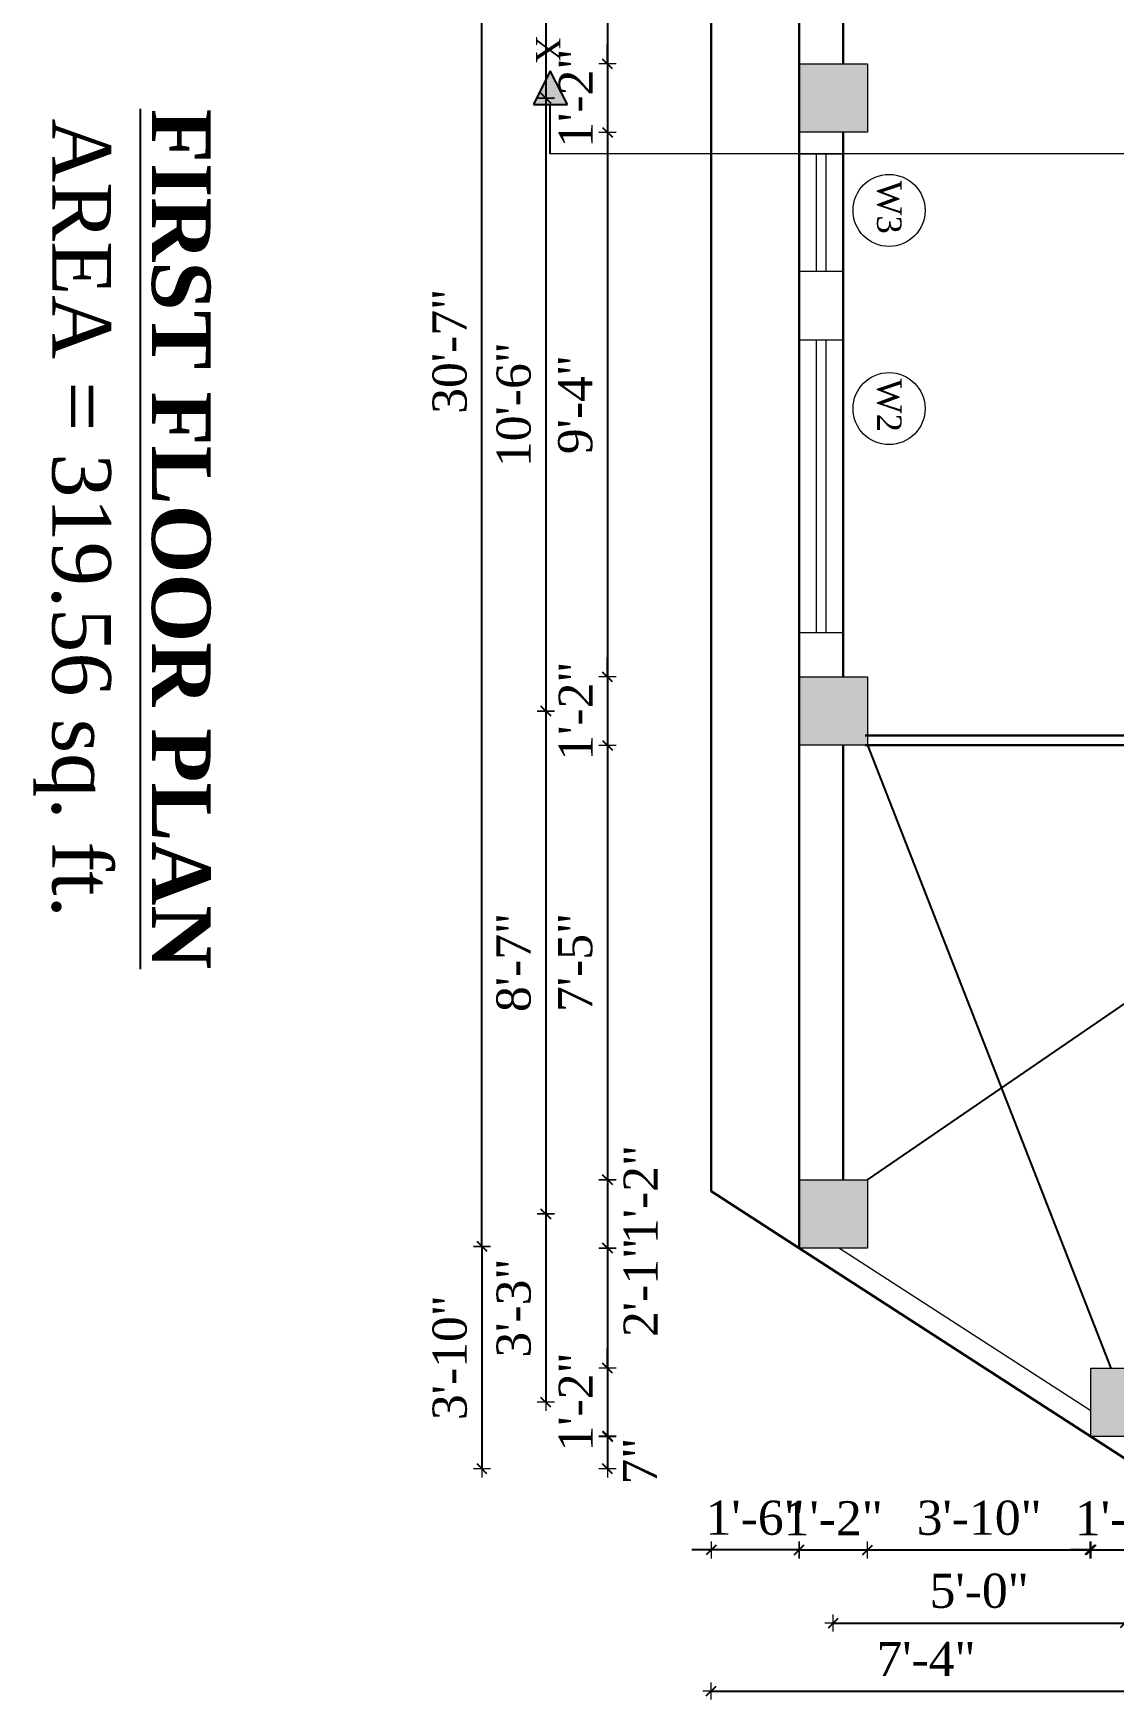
# Model space of a CAD drawing. Header units: inches. Extents: x 151827 to 346502, y -56182 to -23217.
# Drawn here: x 166404.2 to 166625.5, y -23844.6 to -23503.2 of the extents above; entities that cross this region are included whole.
import ezdxf

# ---------------------------------------------------------------- set-up
doc = ezdxf.new("R2010")
doc.units = ezdxf.units.IN
doc.header["$LTSCALE"] = 5
doc.header["$MEASUREMENT"] = 0
for name, color, linetype, lineweight in [('A-WALL', 7, 'Continuous', 9), ('Dimension', 7, 'Continuous', 18), ('Dw', 2, 'Continuous', 18)]:
    doc.layers.add(name, color=color, linetype=linetype, lineweight=lineweight)
doc.layers.add('dim line', color=7, linetype='Continuous', lineweight=15, true_color=0xfab2b2)
doc.layers.add('TEXT', color=6, linetype='Continuous')
doc.layers.add('WALL', color=7, linetype='Continuous')
doc.styles.add('ordinary', font='times.ttf')
doc.dimstyles.new('Copy of 96', dxfattribs={"dimtxt": 7, "dimasz": 4, "dimexe": 0.5, "dimexo": 0.5, "dimgap": 3, "dimtad": 1, "dimdec": 1, "dimzin": 11, "dimdsep": 46, "dimlunit": 4, "dimtxsty": 'ordinary', "dimblk": 'OBLIQUE', "dimcen": 0.09, "dimse1": 1, "dimse2": 1, "dimclrt": 6, "dimazin": 0, "dimtfac": 1, "dimtdec": 1, "dimtix": 1, "dimtmove": 2, "dimatfit": 3, "dimldrblk": 'leader', "dimfxl": 0.5, "dimfxlon": 1, "dimtolj": 1, "dimtzin": 0, "dimarcsym": 0})

# ---------------------------------------------------------------- blocks, each defined once
blk = doc.blocks.new('oblique')
at = {"color": 0, "lineweight": -2}
blk.add_line((0.25, 0.25), (-0.25, -0.25), dxfattribs=at)
at = {"layer": 'dim line', "lineweight": 9}
for p, q in [((-0.4375, 0), (0.4375, 0)), ((0, 0.4375), (0, -0.4375))]:
    blk.add_line(p, q, dxfattribs=at)
blk = doc.blocks.new('*D2433')
at = {"layer": 'A-WALL', "color": 0, "lineweight": -2, "ltscale": 5, "transparency": 16777216}
for p, q in [((166561.05, -23813.94), (166557.05, -23813.94)), ((166561.05, -23813.94), (166575.05, -23813.94)), ((166575.05, -23813.94), (166579.05, -23813.94))]:
    blk.add_line(p, q, dxfattribs=at)
at = {"layer": 'Defpoints', "color": 0, "ltscale": 5, "transparency": 16777216}
for p in [(166561.05, -23752.08), (166575.05, -23752.08), (166575.05, -23813.94)]:
    blk.add_point(p, dxfattribs=at)
at = {"layer": 'A-WALL', "color": 0, "lineweight": -2, "ltscale": 5, "transparency": 16777216, "xscale": 4, "yscale": 4, "zscale": 4}
blk.add_blockref('oblique', (166561.05, -23813.94), dxfattribs=at)
at = {"layer": 'A-WALL', "color": 0, "lineweight": -2, "ltscale": 5, "transparency": 16777216, "xscale": 4, "yscale": 4, "zscale": 4, "rotation": 180}
blk.add_blockref('oblique', (166575.05, -23813.94), dxfattribs=at)
at = {"layer": 'A-WALL', "color": 6, "ltscale": 5, "transparency": 16777216, "insert": (166568.05, -23807.44), "char_height": 7, "attachment_point": 5, "style": 'ordinary'}
blk.add_mtext('\\A1;1\'-2"', dxfattribs=at)
blk = doc.blocks.new('_OBLIQUE')
at = {"color": 0, "linetype": 'ByBlock'}
blk.add_line((-0.5, -0.5), (0.5, 0.5), dxfattribs=at)
blk = doc.blocks.new('leader')
at = {"layer": 'Dimension'}
for p, q in [((0, -4.328), (0, 4.328)), ((-4.424, 0), (4.424, 0))]:
    blk.add_line(p, q, dxfattribs=at)
blk = doc.blocks.new('*D2434')
at = {"layer": 'A-WALL', "color": 0, "lineweight": -2, "ltscale": 5, "transparency": 16777216}
blk.add_line((166575.05, -23813.94), (166620.83, -23813.94), dxfattribs=at)
at = {"layer": 'Defpoints', "color": 0, "ltscale": 5, "transparency": 16777216}
for p in [(166575.05, -23752.08), (166620.83, -23790.68), (166620.83, -23813.94)]:
    blk.add_point(p, dxfattribs=at)
at = {"layer": 'A-WALL', "color": 0, "lineweight": -2, "ltscale": 5, "transparency": 16777216, "xscale": 4, "yscale": 4, "zscale": 4, "rotation": 180}
blk.add_blockref('oblique', (166575.05, -23813.94), dxfattribs=at)
at = {"layer": 'A-WALL', "color": 0, "lineweight": -2, "ltscale": 5, "transparency": 16777216, "xscale": 4, "yscale": 4, "zscale": 4}
blk.add_blockref('oblique', (166620.83, -23813.94), dxfattribs=at)
at = {"layer": 'A-WALL', "color": 6, "ltscale": 5, "transparency": 16777216, "insert": (166597.94, -23807.38), "char_height": 7, "attachment_point": 5, "style": 'ordinary'}
blk.add_mtext('\\A1;3\'-10"', dxfattribs=at)
blk = doc.blocks.new('*D2435')
at = {"layer": 'A-WALL', "color": 0, "lineweight": -2, "ltscale": 5, "transparency": 16777216}
for p, q in [((166620.58, -23813.94), (166616.58, -23813.94)), ((166620.58, -23813.94), (166634.83, -23813.94)), ((166634.83, -23813.94), (166638.83, -23813.94))]:
    blk.add_line(p, q, dxfattribs=at)
at = {"layer": 'Defpoints', "color": 0, "ltscale": 5, "transparency": 16777216}
for p in [(166620.58, -23790.55), (166634.83, -23790.68), (166634.83, -23813.94)]:
    blk.add_point(p, dxfattribs=at)
at = {"layer": 'A-WALL', "color": 0, "lineweight": -2, "ltscale": 5, "transparency": 16777216, "xscale": 4, "yscale": 4, "zscale": 4}
blk.add_blockref('oblique', (166620.58, -23813.94), dxfattribs=at)
at = {"layer": 'A-WALL', "color": 0, "lineweight": -2, "ltscale": 5, "transparency": 16777216, "xscale": 4, "yscale": 4, "zscale": 4, "rotation": 180}
blk.add_blockref('oblique', (166634.83, -23813.94), dxfattribs=at)
at = {"layer": 'A-WALL', "color": 6, "ltscale": 5, "transparency": 16777216, "insert": (166627.7, -23807.44), "char_height": 7, "attachment_point": 5, "style": 'ordinary'}
blk.add_mtext('\\A1;1\'-2"', dxfattribs=at)
blk = doc.blocks.new('*D2440')
at = {"layer": 'A-WALL', "color": 0, "lineweight": -2, "ltscale": 5, "transparency": 16777216}
blk.add_line((166568.05, -23828.9), (166627.83, -23828.9), dxfattribs=at)
at = {"layer": 'Defpoints', "color": 0, "ltscale": 5, "transparency": 16777216}
for p in [(166568.05, -23745.08), (166627.83, -23783.68), (166627.83, -23828.9)]:
    blk.add_point(p, dxfattribs=at)
at = {"layer": 'A-WALL', "color": 0, "lineweight": -2, "ltscale": 5, "transparency": 16777216, "xscale": 4, "yscale": 4, "zscale": 4, "rotation": 180}
blk.add_blockref('oblique', (166568.05, -23828.9), dxfattribs=at)
at = {"layer": 'A-WALL', "color": 0, "lineweight": -2, "ltscale": 5, "transparency": 16777216, "xscale": 4, "yscale": 4, "zscale": 4}
blk.add_blockref('oblique', (166627.83, -23828.9), dxfattribs=at)
at = {"layer": 'A-WALL', "color": 6, "ltscale": 5, "transparency": 16777216, "insert": (166597.94, -23822.34), "char_height": 7, "attachment_point": 5, "style": 'ordinary'}
blk.add_mtext('\\A1;5\'-0"', dxfattribs=at)
blk = doc.blocks.new('*D2455')
at = {"layer": 'A-WALL', "color": 0, "lineweight": -2, "ltscale": 5, "transparency": 16777216}
blk.add_line((166543.05, -23842.85), (166631.06, -23842.85), dxfattribs=at)
at = {"layer": 'Defpoints', "color": 0, "ltscale": 5, "transparency": 16777216}
for p in [(166543.05, -23740.45), (166631.06, -23797.31), (166631.06, -23842.85)]:
    blk.add_point(p, dxfattribs=at)
at = {"layer": 'A-WALL', "color": 0, "lineweight": -2, "ltscale": 5, "transparency": 16777216, "xscale": 4, "yscale": 4, "zscale": 4, "rotation": 180}
blk.add_blockref('oblique', (166543.05, -23842.85), dxfattribs=at)
at = {"layer": 'A-WALL', "color": 0, "lineweight": -2, "ltscale": 5, "transparency": 16777216, "xscale": 4, "yscale": 4, "zscale": 4}
blk.add_blockref('oblique', (166631.06, -23842.85), dxfattribs=at)
at = {"layer": 'A-WALL', "color": 6, "ltscale": 5, "transparency": 16777216, "insert": (166587.05, -23836.28), "char_height": 7, "attachment_point": 5, "style": 'ordinary'}
blk.add_mtext('\\A1;7\'-4"', dxfattribs=at)
blk = doc.blocks.new('*D2458')
at = {"layer": 'A-WALL', "color": 0, "lineweight": -2, "ltscale": 5, "transparency": 16777216}
blk.add_line((166521.8, -23399.29), (166521.8, -23509.5), dxfattribs=at)
at = {"layer": 'Defpoints', "color": 0, "ltscale": 5, "transparency": 16777216}
for p in [(166561.05, -23399.29), (166521.8, -23509.5), (166561.05, -23509.5)]:
    blk.add_point(p, dxfattribs=at)
at = {"layer": 'A-WALL', "color": 0, "lineweight": -2, "ltscale": 5, "transparency": 16777216, "xscale": 4, "yscale": 4, "zscale": 4}
for p, rotation in [((166521.8, -23399.29), 90), ((166521.8, -23509.5), 270)]:
    blk.add_blockref('oblique', p, dxfattribs=dict(at, rotation=rotation))
at = {"layer": 'A-WALL', "color": 6, "ltscale": 5, "transparency": 16777216, "insert": (166515.23, -23454.39), "char_height": 7, "attachment_point": 5, "rotation": 90, "style": 'ordinary'}
blk.add_mtext('\\A1;9\'-2"', dxfattribs=at)
blk = doc.blocks.new('*D2459')
at = {"layer": 'A-WALL', "color": 0, "lineweight": -2, "ltscale": 5, "transparency": 16777216}
for p, q in [((166521.8, -23509.5), (166521.8, -23505.5)), ((166521.8, -23509.5), (166521.8, -23523.5)), ((166521.8, -23523.5), (166521.8, -23527.5))]:
    blk.add_line(p, q, dxfattribs=at)
at = {"layer": 'Defpoints', "color": 0, "ltscale": 5, "transparency": 16777216}
for p in [(166561.05, -23509.5), (166521.8, -23523.5), (166561.05, -23523.5)]:
    blk.add_point(p, dxfattribs=at)
at = {"layer": 'A-WALL', "color": 0, "lineweight": -2, "ltscale": 5, "transparency": 16777216, "xscale": 4, "yscale": 4, "zscale": 4}
for p, rotation in [((166521.8, -23509.5), 270), ((166521.8, -23523.5), 90)]:
    blk.add_blockref('oblique', p, dxfattribs=dict(at, rotation=rotation))
at = {"layer": 'A-WALL', "color": 6, "ltscale": 5, "transparency": 16777216, "insert": (166515.3, -23516.5), "char_height": 7, "attachment_point": 5, "rotation": 90, "style": 'ordinary'}
blk.add_mtext('\\A1;1\'-2"', dxfattribs=at)
blk = doc.blocks.new('*D2460')
at = {"layer": 'A-WALL', "color": 0, "lineweight": -2, "ltscale": 5, "transparency": 16777216}
blk.add_line((166521.8, -23523.5), (166521.8, -23635.07), dxfattribs=at)
at = {"layer": 'Defpoints', "color": 0, "ltscale": 5, "transparency": 16777216}
for p in [(166561.05, -23523.5), (166521.8, -23635.07), (166561.05, -23635.07)]:
    blk.add_point(p, dxfattribs=at)
at = {"layer": 'A-WALL', "color": 0, "lineweight": -2, "ltscale": 5, "transparency": 16777216, "xscale": 4, "yscale": 4, "zscale": 4}
for p, rotation in [((166521.8, -23523.5), 90), ((166521.8, -23635.07), 270)]:
    blk.add_blockref('oblique', p, dxfattribs=dict(at, rotation=rotation))
at = {"layer": 'A-WALL', "color": 6, "ltscale": 5, "transparency": 16777216, "insert": (166515.23, -23579.28), "char_height": 7, "attachment_point": 5, "rotation": 90, "style": 'ordinary'}
blk.add_mtext('\\A1;9\'-4"', dxfattribs=at)
blk = doc.blocks.new('*D2461')
at = {"layer": 'A-WALL', "color": 0, "lineweight": -2, "ltscale": 5, "transparency": 16777216}
for p, q in [((166521.8, -23635.07), (166521.8, -23631.07)), ((166521.8, -23635.07), (166521.8, -23649.07)), ((166521.8, -23649.07), (166521.8, -23653.07))]:
    blk.add_line(p, q, dxfattribs=at)
at = {"layer": 'Defpoints', "color": 0, "ltscale": 5, "transparency": 16777216}
for p in [(166561.05, -23635.07), (166521.8, -23649.07), (166561.05, -23649.07)]:
    blk.add_point(p, dxfattribs=at)
at = {"layer": 'A-WALL', "color": 0, "lineweight": -2, "ltscale": 5, "transparency": 16777216, "xscale": 4, "yscale": 4, "zscale": 4}
for p, rotation in [((166521.8, -23635.07), 270), ((166521.8, -23649.07), 90)]:
    blk.add_blockref('oblique', p, dxfattribs=dict(at, rotation=rotation))
at = {"layer": 'A-WALL', "color": 6, "ltscale": 5, "transparency": 16777216, "insert": (166515.3, -23642.07), "char_height": 7, "attachment_point": 5, "rotation": 90, "style": 'ordinary'}
blk.add_mtext('\\A1;1\'-2"', dxfattribs=at)
blk = doc.blocks.new('*D2462')
at = {"layer": 'A-WALL', "color": 0, "lineweight": -2, "ltscale": 5, "transparency": 16777216}
blk.add_line((166521.8, -23649.07), (166521.8, -23738.08), dxfattribs=at)
at = {"layer": 'Defpoints', "color": 0, "ltscale": 5, "transparency": 16777216}
for p in [(166561.05, -23649.07), (166521.8, -23738.08), (166561.05, -23738.08)]:
    blk.add_point(p, dxfattribs=at)
at = {"layer": 'A-WALL', "color": 0, "lineweight": -2, "ltscale": 5, "transparency": 16777216, "xscale": 4, "yscale": 4, "zscale": 4}
for p, rotation in [((166521.8, -23649.07), 90), ((166521.8, -23738.08), 270)]:
    blk.add_blockref('oblique', p, dxfattribs=dict(at, rotation=rotation))
at = {"layer": 'A-WALL', "color": 6, "ltscale": 5, "transparency": 16777216, "insert": (166515.23, -23693.57), "char_height": 7, "attachment_point": 5, "rotation": 90, "style": 'ordinary'}
blk.add_mtext('\\A1;7\'-5"', dxfattribs=at)
blk = doc.blocks.new('*D2463')
at = {"layer": 'A-WALL', "color": 0, "lineweight": -2, "ltscale": 5, "transparency": 16777216}
blk.add_line((166521.8, -23738.08), (166521.8, -23752.08), dxfattribs=at)
at = {"layer": 'Defpoints', "color": 0, "ltscale": 5, "transparency": 16777216}
for p in [(166561.05, -23738.08), (166521.8, -23752.08), (166561.05, -23752.08)]:
    blk.add_point(p, dxfattribs=at)
at = {"layer": 'A-WALL', "color": 0, "lineweight": -2, "ltscale": 5, "transparency": 16777216, "xscale": 4, "yscale": 4, "zscale": 4}
for p, rotation in [((166521.8, -23738.08), 90), ((166521.8, -23752.08), 270)]:
    blk.add_blockref('oblique', p, dxfattribs=dict(at, rotation=rotation))
at = {"layer": 'A-WALL', "color": 6, "ltscale": 5, "transparency": 16777216, "insert": (166528.59, -23741.11), "char_height": 7, "attachment_point": 5, "rotation": 90, "style": 'ordinary'}
blk.add_mtext('\\A1;1\'-2"', dxfattribs=at)
blk = doc.blocks.new('*D2464')
at = {"layer": 'A-WALL', "color": 0, "lineweight": -2, "ltscale": 5, "transparency": 16777216}
blk.add_line((166521.8, -23752.08), (166521.8, -23776.68), dxfattribs=at)
at = {"layer": 'Defpoints', "color": 0, "ltscale": 5, "transparency": 16777216}
for p in [(166561.05, -23752.08), (166521.8, -23776.68), (166620.83, -23776.68)]:
    blk.add_point(p, dxfattribs=at)
at = {"layer": 'A-WALL', "color": 0, "lineweight": -2, "ltscale": 5, "transparency": 16777216, "xscale": 4, "yscale": 4, "zscale": 4}
for p, rotation in [((166521.8, -23752.08), 90), ((166521.8, -23776.68), 270)]:
    blk.add_blockref('oblique', p, dxfattribs=dict(at, rotation=rotation))
at = {"layer": 'A-WALL', "color": 6, "ltscale": 5, "transparency": 16777216, "insert": (166528.59, -23760.15), "char_height": 7, "attachment_point": 5, "rotation": 90, "style": 'ordinary'}
blk.add_mtext('\\A1;2\'-1"', dxfattribs=at)
blk = doc.blocks.new('*D2465')
at = {"layer": 'A-WALL', "color": 0, "lineweight": -2, "ltscale": 5, "transparency": 16777216}
for p, q in [((166521.8, -23776.68), (166521.8, -23772.68)), ((166521.8, -23776.68), (166521.8, -23790.55)), ((166521.8, -23790.55), (166521.8, -23794.55))]:
    blk.add_line(p, q, dxfattribs=at)
at = {"layer": 'Defpoints', "color": 0, "ltscale": 5, "transparency": 16777216}
for p in [(166620.83, -23776.68), (166521.8, -23790.55), (166620.58, -23790.55)]:
    blk.add_point(p, dxfattribs=at)
at = {"layer": 'A-WALL', "color": 0, "lineweight": -2, "ltscale": 5, "transparency": 16777216, "xscale": 4, "yscale": 4, "zscale": 4}
for p, rotation in [((166521.8, -23776.68), 270), ((166521.8, -23790.55), 90)]:
    blk.add_blockref('oblique', p, dxfattribs=dict(at, rotation=rotation))
at = {"layer": 'A-WALL', "color": 6, "ltscale": 5, "transparency": 16777216, "insert": (166515.3, -23783.61), "char_height": 7, "attachment_point": 5, "rotation": 90, "style": 'ordinary'}
blk.add_mtext('\\A1;1\'-2"', dxfattribs=at)
blk = doc.blocks.new('*D2466')
at = {"layer": 'A-WALL', "color": 0, "lineweight": -2, "ltscale": 5, "transparency": 16777216}
blk.add_line((166521.8, -23790.68), (166521.8, -23797.31), dxfattribs=at)
at = {"layer": 'Defpoints', "color": 0, "ltscale": 5, "transparency": 16777216}
for p in [(166620.83, -23790.68), (166521.8, -23797.31), (166631.06, -23797.31)]:
    blk.add_point(p, dxfattribs=at)
at = {"layer": 'A-WALL', "color": 0, "lineweight": -2, "ltscale": 5, "transparency": 16777216, "xscale": 4, "yscale": 4, "zscale": 4}
for p, rotation in [((166521.8, -23790.68), 90), ((166521.8, -23797.31), 270)]:
    blk.add_blockref('oblique', p, dxfattribs=dict(at, rotation=rotation))
at = {"layer": 'A-WALL', "color": 6, "ltscale": 5, "transparency": 16777216, "insert": (166528.46, -23795.73), "char_height": 7, "attachment_point": 5, "rotation": 90, "style": 'ordinary'}
blk.add_mtext('\\A1;7"', dxfattribs=at)
blk = doc.blocks.new('*D2467')
at = {"layer": 'A-WALL', "color": 0, "lineweight": -2, "ltscale": 5, "transparency": 16777216}
blk.add_line((166509.18, -23392.29), (166509.18, -23516.5), dxfattribs=at)
at = {"layer": 'Defpoints', "color": 0, "ltscale": 5, "transparency": 16777216}
for p in [(166568.05, -23392.29), (166509.18, -23516.5), (166568.05, -23516.5)]:
    blk.add_point(p, dxfattribs=at)
at = {"layer": 'A-WALL', "color": 0, "lineweight": -2, "ltscale": 5, "transparency": 16777216, "xscale": 4, "yscale": 4, "zscale": 4}
for p, rotation in [((166509.18, -23392.29), 90), ((166509.18, -23516.5), 270)]:
    blk.add_blockref('oblique', p, dxfattribs=dict(at, rotation=rotation))
at = {"layer": 'A-WALL', "color": 6, "ltscale": 5, "transparency": 16777216, "insert": (166502.62, -23454.39), "char_height": 7, "attachment_point": 5, "rotation": 90, "style": 'ordinary'}
blk.add_mtext('\\A1;10\'-4"', dxfattribs=at)
blk = doc.blocks.new('*D2468')
at = {"layer": 'A-WALL', "color": 0, "lineweight": -2, "ltscale": 5, "transparency": 16777216}
blk.add_line((166509.18, -23642.07), (166509.18, -23745.08), dxfattribs=at)
at = {"layer": 'Defpoints', "color": 0, "ltscale": 5, "transparency": 16777216}
for p in [(166568.05, -23642.07), (166509.18, -23745.08), (166568.05, -23745.08)]:
    blk.add_point(p, dxfattribs=at)
at = {"layer": 'A-WALL', "color": 0, "lineweight": -2, "ltscale": 5, "transparency": 16777216, "xscale": 4, "yscale": 4, "zscale": 4}
for p, rotation in [((166509.18, -23642.07), 90), ((166509.18, -23745.08), 270)]:
    blk.add_blockref('oblique', p, dxfattribs=dict(at, rotation=rotation))
at = {"layer": 'A-WALL', "color": 6, "ltscale": 5, "transparency": 16777216, "insert": (166502.61, -23693.57), "char_height": 7, "attachment_point": 5, "rotation": 90, "style": 'ordinary'}
blk.add_mtext('\\A1;8\'-7"', dxfattribs=at)
blk = doc.blocks.new('*D2469')
at = {"layer": 'A-WALL', "color": 0, "lineweight": -2, "ltscale": 5, "transparency": 16777216}
blk.add_line((166509.18, -23516.5), (166509.18, -23642.07), dxfattribs=at)
at = {"layer": 'Defpoints', "color": 0, "ltscale": 5, "transparency": 16777216}
for p in [(166568.05, -23516.5), (166509.18, -23642.07), (166568.05, -23642.07)]:
    blk.add_point(p, dxfattribs=at)
at = {"layer": 'A-WALL', "color": 0, "lineweight": -2, "ltscale": 5, "transparency": 16777216, "xscale": 4, "yscale": 4, "zscale": 4}
for p, rotation in [((166509.18, -23516.5), 90), ((166509.18, -23642.07), 270)]:
    blk.add_blockref('oblique', p, dxfattribs=dict(at, rotation=rotation))
at = {"layer": 'A-WALL', "color": 6, "ltscale": 5, "transparency": 16777216, "insert": (166502.62, -23579.28), "char_height": 7, "attachment_point": 5, "rotation": 90, "style": 'ordinary'}
blk.add_mtext('\\A1;10\'-6"', dxfattribs=at)
blk = doc.blocks.new('*D2470')
at = {"layer": 'A-WALL', "color": 0, "lineweight": -2, "ltscale": 5, "transparency": 16777216}
blk.add_line((166509.18, -23745.08), (166509.18, -23783.68), dxfattribs=at)
at = {"layer": 'Defpoints', "color": 0, "ltscale": 5, "transparency": 16777216}
for p in [(166568.05, -23745.08), (166509.18, -23783.68), (166627.83, -23783.68)]:
    blk.add_point(p, dxfattribs=at)
at = {"layer": 'A-WALL', "color": 0, "lineweight": -2, "ltscale": 5, "transparency": 16777216, "xscale": 4, "yscale": 4, "zscale": 4}
for p, rotation in [((166509.18, -23745.08), 90), ((166509.18, -23783.68), 270)]:
    blk.add_blockref('oblique', p, dxfattribs=dict(at, rotation=rotation))
at = {"layer": 'A-WALL', "color": 6, "ltscale": 5, "transparency": 16777216, "insert": (166502.62, -23764.38), "char_height": 7, "attachment_point": 5, "rotation": 90, "style": 'ordinary'}
blk.add_mtext('\\A1;3\'-3"', dxfattribs=at)
blk = doc.blocks.new('*D2471')
at = {"layer": 'A-WALL', "color": 0, "lineweight": -2, "ltscale": 5, "transparency": 16777216}
blk.add_line((166496.08, -23751.75), (166496.08, -23384.96), dxfattribs=at)
at = {"layer": 'Defpoints', "color": 0, "ltscale": 5, "transparency": 16777216}
for p in [(166496.08, -23384.96), (166561.05, -23384.96), (166561.05, -23751.75)]:
    blk.add_point(p, dxfattribs=at)
at = {"layer": 'A-WALL', "color": 0, "lineweight": -2, "ltscale": 5, "transparency": 16777216, "xscale": 4, "yscale": 4, "zscale": 4}
for p, rotation in [((166496.08, -23384.96), 90), ((166496.08, -23751.75), 270)]:
    blk.add_blockref('oblique', p, dxfattribs=dict(at, rotation=rotation))
at = {"layer": 'A-WALL', "color": 6, "ltscale": 5, "transparency": 16777216, "insert": (166489.51, -23568.36), "char_height": 7, "attachment_point": 5, "rotation": 90, "style": 'ordinary'}
blk.add_mtext('\\A1;30\'-7"', dxfattribs=at)
blk = doc.blocks.new('*D2472')
at = {"layer": 'A-WALL', "color": 0, "lineweight": -2, "ltscale": 5, "transparency": 16777216}
blk.add_line((166496.08, -23751.75), (166496.08, -23797.31), dxfattribs=at)
at = {"layer": 'Defpoints', "color": 0, "ltscale": 5, "transparency": 16777216}
for p in [(166561.05, -23751.75), (166496.08, -23797.31), (166631.06, -23797.31)]:
    blk.add_point(p, dxfattribs=at)
at = {"layer": 'A-WALL', "color": 0, "lineweight": -2, "ltscale": 5, "transparency": 16777216, "xscale": 4, "yscale": 4, "zscale": 4}
for p, rotation in [((166496.08, -23751.75), 90), ((166496.08, -23797.31), 270)]:
    blk.add_blockref('oblique', p, dxfattribs=dict(at, rotation=rotation))
at = {"layer": 'A-WALL', "color": 6, "ltscale": 5, "transparency": 16777216, "insert": (166489.52, -23774.53), "char_height": 7, "attachment_point": 5, "rotation": 90, "style": 'ordinary'}
blk.add_mtext('\\A1;3\'-10"', dxfattribs=at)
blk = doc.blocks.new('*D2648')
at = {"layer": 'A-WALL', "color": 0, "lineweight": -2, "ltscale": 5, "transparency": 16777216}
for p, q in [((166543.05, -23813.94), (166539.05, -23813.94)), ((166561.05, -23813.94), (166543.05, -23813.94)), ((166561.05, -23813.94), (166565.05, -23813.94))]:
    blk.add_line(p, q, dxfattribs=at)
at = {"layer": 'Defpoints', "color": 0, "ltscale": 5, "transparency": 16777216}
for p in [(166543.05, -23740.45), (166561.05, -23752.08), (166543.05, -23813.94)]:
    blk.add_point(p, dxfattribs=at)
at = {"layer": 'A-WALL', "color": 0, "lineweight": -2, "ltscale": 5, "transparency": 16777216, "xscale": 4, "yscale": 4, "zscale": 4}
blk.add_blockref('oblique', (166543.05, -23813.94), dxfattribs=at)
at = {"layer": 'A-WALL', "color": 0, "lineweight": -2, "ltscale": 5, "transparency": 16777216, "xscale": 4, "yscale": 4, "zscale": 4, "rotation": 180}
blk.add_blockref('oblique', (166561.05, -23813.94), dxfattribs=at)
at = {"layer": 'A-WALL', "color": 6, "ltscale": 5, "transparency": 16777216, "insert": (166552.05, -23807.38), "char_height": 7, "attachment_point": 5, "style": 'ordinary'}
blk.add_mtext('\\A1;1\'-6"', dxfattribs=at)

msp = doc.modelspace()

# ---------------------------------------------------------------- hatches: boundary and pattern name
at = {"ltscale": 5}
msp.add_hatch(color=256, dxfattribs=at).paths.add_polyline_path([(166506.62, -23517.79), (166513.63, -23517.79), (166510.05, -23510.9)])
at = {"layer": 'WALL', "linetype": 'ByBlock', "ltscale": 5, "true_color": 0xf8991e}
h = msp.add_hatch(color=30, dxfattribs=at)
h.dxf.hatch_style = 1
h.paths.add_polyline_path([(166575.05, -23509.5), (166561.05, -23509.5), (166561.05, -23523.5), (166575.05, -23523.5)])
h = msp.add_hatch(color=30, dxfattribs=at)
h.dxf.hatch_style = 1
h.paths.add_polyline_path([(166575.05, -23635.07), (166561.05, -23635.07), (166561.05, -23649.07), (166575.05, -23649.07)])
h = msp.add_hatch(color=30, dxfattribs=at)
h.dxf.hatch_style = 1
h.paths.add_polyline_path([(166575.05, -23738.08), (166561.05, -23738.08), (166561.05, -23752.08), (166575.05, -23752.08)])
h = msp.add_hatch(color=30, dxfattribs=at)
h.dxf.hatch_style = 1
h.paths.add_polyline_path([(166634.83, -23776.68), (166620.83, -23776.68), (166620.83, -23790.68), (166634.83, -23790.68)])

# ---------------------------------------------------------------- linework, layer by layer
at = {"ltscale": 5}
for p, q in [((166510.05, -23510.9, -72.71), (166506.62, -23517.79, -72.71)), ((166513.63, -23517.79, -72.71), (166510.05, -23510.9, -72.71)), ((166506.62, -23517.79, -72.71), (166513.63, -23517.79, -72.71)), ((166510.05, -23527.88, -72.71), (166510.05, -23517.79, -72.71))]:
    msp.add_line(p, q, dxfattribs=at)
at = {"layer": 'A-WALL', "lineweight": 30}
for p, q in [((166543.05, -23740.45, -72.71), (166543.05, -23384.53, -72.71)), ((166561.05, -23752.08, -72.71), (166561.05, -23384.96, -72.71)), ((166570.05, -23509.5, -72.71), (166570.05, -23399.29, -72.71)), ((166570.05, -23635.07, -72.71), (166570.05, -23523.5, -72.71)), ((166570.05, -23531.28, -72.71), (166570.05, -23523.5, -72.71)), ((166570.05, -23627.28, -72.71), (166570.05, -23635.07, -72.71)), ((166701.33, -23647.07, -72.71), (166574.55, -23647.07, -72.71)), ((166570.05, -23738.08, -72.71), (166570.05, -23649.07, -72.71)), ((166701.33, -23649.07, -72.71), (166574.55, -23649.07, -72.71)), ((166561.05, -23752.08, -72.71), (166543.05, -23740.45, -72.71)), ((166631.06, -23797.31, -72.71), (166561.05, -23752.08, -72.71))]:
    msp.add_line(p, q, dxfattribs=at)
at = {"layer": 'A-WALL', "ltscale": 5}
for p, q in [((166798.62, -23527.88, -72.71), (166510.05, -23527.88, -72.71)), ((166570.05, -23528, -72.71), (166561.05, -23528, -72.71)), ((166570.05, -23552, -72.71), (166561.05, -23552, -72.71)), ((166570.05, -23566.07, -72.71), (166561.05, -23566.07, -72.71)), ((166570.05, -23626.07, -72.71), (166561.05, -23626.07, -72.71))]:
    msp.add_line(p, q, dxfattribs=at)
at = {"layer": 'A-WALL', "ltscale": 5, "elevation": -72.71}
for points in [[(166575.05, -23509.5), (166575.05, -23523.5), (166561.05, -23523.5), (166561.05, -23509.5)], [(166575.05, -23635.07), (166575.05, -23649.07), (166561.05, -23649.07), (166561.05, -23635.07)], [(166575.05, -23738.08), (166575.05, -23752.08), (166561.05, -23752.08), (166561.05, -23738.08)], [(166634.83, -23776.68), (166634.83, -23790.68), (166620.83, -23790.68), (166620.83, -23776.68)]]:
    msp.add_lwpolyline(points, close=True, dxfattribs=at)
msp.add_lwpolyline([(166570.05, -23649.07), (166570.05, -23649.07), (166570.05, -23738.08), (166575.05, -23738.08), (166575.05, -23752.08), (166569.34, -23752.08), (166620.83, -23785.34), (166620.83, -23776.68), (166634.83, -23776.68), (166634.83, -23781.58), (166710.16, -23649.07), (166570.05, -23649.07)], dxfattribs=at)
at = {"layer": 'A-WALL', "ltscale": 5}
for centre in [(166579.47, -23539.5, -72.71), (166579.47, -23580.1, -72.71)]:
    msp.add_circle(centre, 7.38, dxfattribs=at)
at = {"layer": 'Dw', "color": 3}
for p, q in [((166564.55, -23528, -72.71), (166564.55, -23552, -72.71)), ((166566.55, -23528, -72.71), (166566.55, -23552, -72.71)), ((166564.55, -23566.07, -72.71), (166564.55, -23626.07, -72.71)), ((166566.55, -23566.07, -72.71), (166566.55, -23626.07, -72.71))]:
    msp.add_line(p, q, dxfattribs=at)
at = {"layer": 'WALL', "color": 30, "linetype": 'ByBlock', "ltscale": 5, "true_color": 0xf8991e}
for p, q in [((166575.05, -23738.08, -72.71), (166704.98, -23649.07, -72.71)), ((166575.05, -23649.07, -72.71), (166624.88, -23776.68, -72.71))]:
    msp.add_line(p, q, dxfattribs=at)

# ---------------------------------------------------------------- texts
at = {"layer": 'TEXT', "style": 'ordinary'}
for s, p in [('X', (166507.17, -23503.83, -72.71)), ('W3', (166577.03, -23533.38, -72.71)), ('W2', (166577.03, -23573.99, -72.71))]:
    msp.add_text(s, height=5, rotation=270, dxfattribs=at).set_placement(p)
at = {"layer": 'TEXT', "char_height": 12, "width": 219.8151, "attachment_point": 8, "rotation": 270, "style": 'ordinary'}
for s, insert in [('AREA = 319.56 sq. ft.', (166404.21, -23602.52, -72.71)), ('{\\fTimes New Roman|b1|i0|c0|p18;\\LFIRST FLOOR PLAN}', (166428.33, -23606.82, -72.71))]:
    msp.add_mtext(s, dxfattribs=dict(at, insert=insert))

# ---------------------------------------------------------------- dimensions: what is measured, and where the dimension line sits
at = {"layer": 'A-WALL', "ltscale": 5}
for base, p1, p2, picture, middle in [((166496.08, -23384.96, -72.71), (166561.05, -23751.75, -72.71), (166561.05, -23384.96, -72.71), '*D2471', (166489.51, -23568.36, -72.71)), ((166509.18, -23516.5, -72.71), (166568.05, -23392.29, -72.71), (166568.05, -23516.5, -72.71), '*D2467', (166502.62, -23454.39, -72.71)), ((166521.8, -23509.5, -72.71), (166561.05, -23399.29, -72.71), (166561.05, -23509.5, -72.71), '*D2458', (166515.23, -23454.39, -72.71)), ((166521.8, -23523.5, -72.71), (166561.05, -23509.5, -72.71), (166561.05, -23523.5, -72.71), '*D2459', (166515.3, -23516.5, -72.71)), ((166509.18, -23642.07, -72.71), (166568.05, -23516.5, -72.71), (166568.05, -23642.07, -72.71), '*D2469', (166502.62, -23579.28, -72.71)), ((166521.8, -23635.07, -72.71), (166561.05, -23523.5, -72.71), (166561.05, -23635.07, -72.71), '*D2460', (166515.23, -23579.28, -72.71)), ((166521.8, -23649.07, -72.71), (166561.05, -23635.07, -72.71), (166561.05, -23649.07, -72.71), '*D2461', (166515.3, -23642.07, -72.71)), ((166509.18, -23745.08, -72.71), (166568.05, -23642.07, -72.71), (166568.05, -23745.08, -72.71), '*D2468', (166502.61, -23693.57, -72.71)), ((166521.8, -23738.08, -72.71), (166561.05, -23649.07, -72.71), (166561.05, -23738.08, -72.71), '*D2462', (166515.23, -23693.57, -72.71)), ((166509.18, -23783.68, -72.71), (166568.05, -23745.08, -72.71), (166627.83, -23783.68, -72.71), '*D2470', (166502.62, -23764.38, -72.71)), ((166496.08, -23797.31, -72.71), (166561.05, -23751.75, -72.71), (166631.06, -23797.31, -72.71), '*D2472', (166489.52, -23774.53, -72.71)), ((166521.8, -23790.55, -72.71), (166620.83, -23776.68, -72.71), (166620.58, -23790.55, -72.71), '*D2465', (166515.3, -23783.61, -72.71))]:
    dim = msp.add_linear_dim(base=base, p1=p1, p2=p2, angle=270, dimstyle='Copy of 96', override={"dimdec": 0, "dimblk": 'oblique', "dimtdec": 0, "dimarcsym": 1}, dxfattribs=at)
    dim.commit()
    dim.dimension.update_dxf_attribs({"geometry": picture, "text_midpoint": middle})
for base, p1, p2, picture, middle in [((166521.8, -23752.08, -72.71), (166561.05, -23738.08, -72.71), (166561.05, -23752.08, -72.71), '*D2463', (166528.59, -23741.11, -72.71)), ((166521.8, -23776.68, -72.71), (166561.05, -23752.08, -72.71), (166620.83, -23776.68, -72.71), '*D2464', (166528.59, -23760.15, -72.71)), ((166521.8, -23797.31, -72.71), (166620.83, -23790.68, -72.71), (166631.06, -23797.31, -72.71), '*D2466', (166528.46, -23795.73, -72.71))]:
    dim = msp.add_linear_dim(base=base, p1=p1, p2=p2, angle=270, dimstyle='Copy of 96', override={"dimdec": 0, "dimblk": 'oblique', "dimtdec": 0, "dimarcsym": 1}, dxfattribs=at)
    dim.commit()
    dim.dimension.update_dxf_attribs({"geometry": picture, "text_midpoint": middle, "dimtype": 160})
for base, p1, p2, picture, middle in [((166543.05, -23813.94, -72.71), (166561.05, -23752.08, -72.71), (166543.05, -23740.45, -72.71), '*D2648', (166552.05, -23807.38, -72.71)), ((166631.06, -23842.85, -72.71), (166543.05, -23740.45, -72.71), (166631.06, -23797.31, -72.71), '*D2455', (166587.05, -23836.28, -72.71)), ((166627.83, -23828.9, -72.71), (166568.05, -23745.08, -72.71), (166627.83, -23783.68, -72.71), '*D2440', (166597.94, -23822.34, -72.71)), ((166575.05, -23813.94, -72.71), (166561.05, -23752.08, -72.71), (166575.05, -23752.08, -72.71), '*D2433', (166568.05, -23807.44, -72.71)), ((166620.83, -23813.94, -72.71), (166575.05, -23752.08, -72.71), (166620.83, -23790.68, -72.71), '*D2434', (166597.94, -23807.38, -72.71)), ((166634.83, -23813.94, -72.71), (166620.58, -23790.55, -72.71), (166634.83, -23790.68, -72.71), '*D2435', (166627.7, -23807.44, -72.71))]:
    dim = msp.add_linear_dim(base=base, p1=p1, p2=p2, dimstyle='Copy of 96', override={"dimdec": 0, "dimblk": 'oblique', "dimtdec": 0, "dimarcsym": 1}, dxfattribs=at)
    dim.commit()
    dim.dimension.update_dxf_attribs({"geometry": picture, "text_midpoint": middle})

doc.saveas('drawing.dxf')
